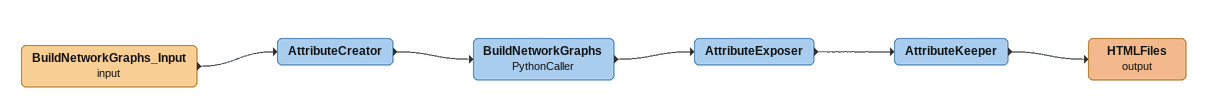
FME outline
BuildNetworkGraphs_Input (input)
    -> AttributeCreator
AttributeCreator
    -> BuildNetworkGraphs
BuildNetworkGraphs: PythonCaller
    -> AttributeExposer
AttributeExposer
    -> AttributeKeeper
AttributeKeeper
    -> HTMLFiles (output)
HTMLFiles (output)
